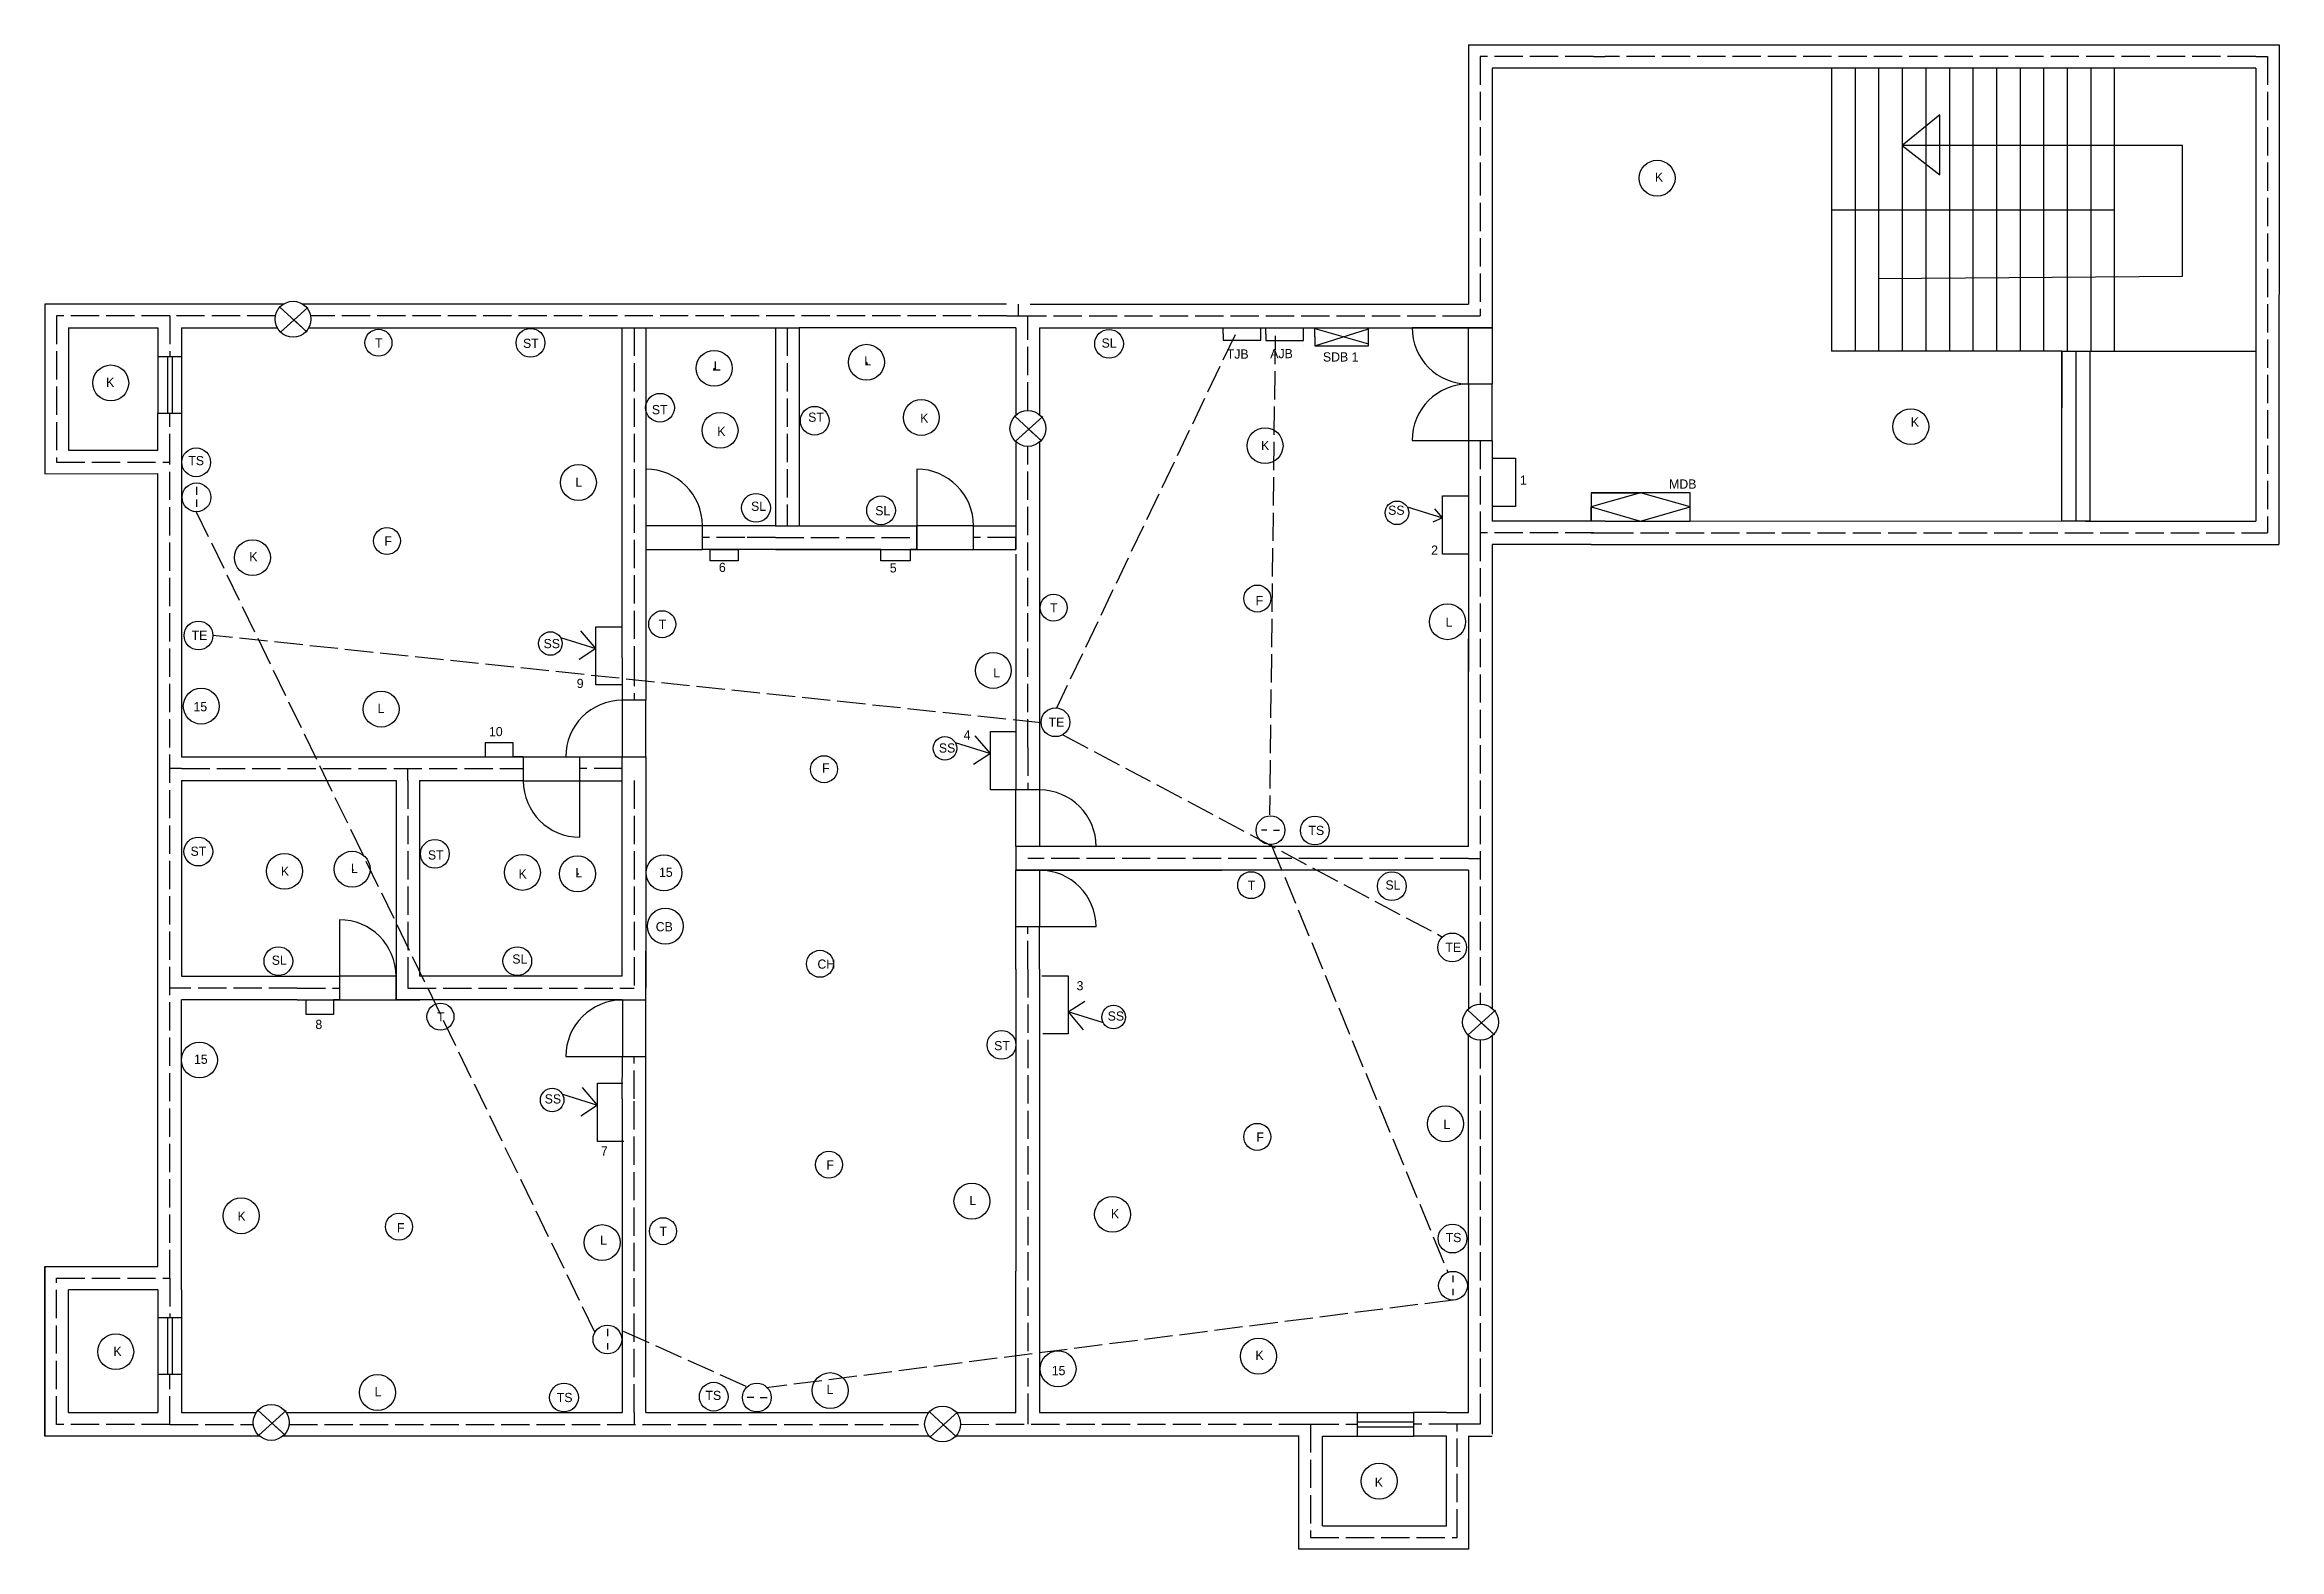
# Model space of a CAD drawing. Header units: inches. Extents: x 36 to 984, y 10 to 649.
import ezdxf

# ---------------------------------------------------------------- set-up
doc = ezdxf.new("R2010")
doc.units = ezdxf.units.IN
doc.header["$MEASUREMENT"] = 0
doc.linetypes.add('ACAD_ISO02W100', pattern=[15, 12, -3])

msp = doc.modelspace()

# ---------------------------------------------------------------- linework, layer by layer
for p, q in [((639.7, 648.52), (793.7, 648.52)), ((639.7, 648.52), (639.7, 596.52)), ((793.7, 648.52), (803.7, 648.52)), ((803.7, 648.52), (973.7, 648.52)), ((973.7, 648.52), (983.7, 648.52)), ((983.7, 648.52), (983.55, 436.52)), ((697.7, 638.52), (649.7, 638.52)), ((649.7, 638.52), (649.7, 596.52)), ((692.7, 643.52), (697.7, 643.52)), ((733.7, 638.52), (697.7, 638.52)), ((853.7, 638.52), (733.7, 638.52)), ((793.7, 638.52), (793.7, 518.52)), ((793.7, 638.52), (793.7, 578.52)), ((803.7, 638.52), (803.7, 518.52)), ((813.7, 638.52), (813.7, 518.52)), ((823.7, 638.52), (823.7, 518.52)), ((833.7, 638.52), (833.7, 518.52)), ((843.7, 638.52), (843.7, 518.52)), ((973.7, 638.52), (853.7, 638.52)), ((853.7, 638.52), (853.7, 518.52)), ((863.7, 638.52), (863.7, 518.52)), ((873.7, 638.52), (873.7, 518.52)), ((883.7, 638.52), (883.7, 518.52)), ((893.7, 638.52), (893.7, 518.52)), ((903.7, 638.52), (903.7, 518.52)), ((973.7, 638.52), (913.7, 638.52)), ((913.7, 638.52), (913.7, 518.52)), ((973.7, 643.52), (978.7, 643.52)), ((973.7, 638.52), (973.7, 518.52)), ((839.71, 618.74), (823.7, 605.71)), ((839.71, 593.36), (839.71, 618.74)), ((942.64, 605.71), (823.7, 605.71)), ((823.7, 605.71), (839.71, 593.36)), ((942.64, 550.3), (942.64, 605.71)), ((639.7, 596.52), (639.7, 538.52)), ((649.7, 596.52), (649.7, 528.52)), ((719.71, 591.9), (719.71, 591.9)), ((793.7, 578.52), (913.7, 578.52)), ((793.7, 578.52), (793.7, 549.43)), ((813.7, 549.43), (942.64, 550.3)), ((83.7, 538.52), (35.7, 538.52)), ((35.7, 538.52), (35.7, 466.52)), ((136.9, 538.52), (83.7, 538.52)), ((146.94, 526.63), (135.37, 537.24)), ((135.72, 526.63), (147.3, 537.12)), ((140.99, 532.09), (146.94, 526.63)), ((443.7, 538.52), (145.08, 538.52)), ((453.7, 538.52), (639.7, 538.52)), ((639.7, 533.52), (644.7, 533.52)), ((45.7, 528.52), (45.7, 476.52)), ((45.7, 528.52), (83.7, 528.52)), ((83.7, 528.52), (83.7, 516.13)), ((93.7, 528.52), (134.25, 528.52)), ((93.7, 528.52), (93.7, 516.13)), ((93.7, 528.52), (93.7, 528.52)), ((93.7, 528.52), (93.7, 528.52)), ((147.73, 528.52), (280.7, 528.52)), ((280.7, 388.52), (280.7, 528.52)), ((280.7, 528.52), (355.7, 528.52)), ((290.7, 528.52), (345.7, 528.52)), ((290.7, 528.52), (290.7, 444.52)), ((345.7, 528.52), (345.7, 444.52)), ((355.7, 528.52), (355.7, 444.52)), ((447.7, 528.52), (355.7, 528.52)), ((447.7, 528.52), (447.7, 491.47)), ((457.7, 528.52), (639.7, 528.52)), ((457.7, 528.52), (457.7, 491.64)), ((457.7, 528.52), (457.7, 528.52)), ((457.7, 528.52), (457.7, 528.52)), ((457.7, 528.52), (457.7, 491.64)), ((535.64, 525.92), (535.64, 528.42)), ((535.64, 525.92), (535.64, 523.19)), ((535.64, 523.19), (551.61, 523.19)), ((551.61, 523.19), (551.61, 528.25)), ((553.69, 525.75), (553.69, 528.52)), ((553.69, 525.75), (553.69, 523.02)), ((553.69, 523.02), (569.66, 523.02)), ((569.66, 523.02), (569.66, 528.08)), ((574.46, 524.65), (574.46, 528.23)), ((574.46, 528.23), (597.27, 521.62)), ((574.46, 520.76), (597.27, 527.99)), ((574.46, 524.65), (574.46, 520.76)), ((597.27, 520.76), (597.27, 527.99)), ((639.7, 528.52), (649.7, 528.52)), ((384.27, 513.85), (384.56, 512.91)), ((384.56, 512.91), (384.27, 513.85)), ((384.56, 512.91), (384.56, 512.91)), ((384.56, 512.91), (384.56, 512.91)), ((384.56, 512.91), (384.56, 512.91)), ((384.56, 512.91), (384.56, 512.91)), ((543.88, 521.1), (543.88, 521.1)), ((569.66, 520.86), (569.66, 520.86)), ((574.46, 520.76), (597.27, 520.76)), ((891.46, 518.52), (793.7, 518.58)), ((891.46, 494.52), (891.46, 518.52)), ((891.46, 518.52), (901.7, 518.52)), ((891.46, 518.52), (891.46, 494.52)), ((901.7, 518.52), (941.95, 518.52)), ((941.95, 518.52), (973.7, 518.52)), ((973.7, 518.52), (973.7, 446.52)), ((63.65, 505.08), (63.65, 505.08)), ((319.68, 511.29), (319.51, 510.36)), ((319.51, 510.36), (319.68, 511.29)), ((319.51, 510.36), (319.51, 510.36)), ((319.51, 510.36), (319.51, 510.36)), ((319.68, 511.29), (319.68, 511.29)), ((83.7, 476.52), (83.7, 492.13)), ((93.7, 492.13), (93.7, 476.52)), ((407.55, 490.46), (407.55, 490.46)), ((458.74, 480.34), (447.17, 490.95)), ((447.52, 480.34), (459.1, 490.83)), ((452.79, 485.8), (458.74, 480.34)), ((827.34, 486.56), (827.34, 486.56)), ((45.7, 476.52), (83.7, 476.52)), ((93.7, 476.52), (93.7, 346.52)), ((447.7, 480.13), (447.7, 444.52)), ((457.7, 479.96), (457.7, 350.49)), ((457.7, 479.96), (457.7, 477.06)), ((553.38, 478.48), (553.38, 478.48)), ((649.7, 480.52), (639.7, 480.52)), ((639.7, 480.52), (639.7, 396.52)), ((649.7, 480.52), (649.7, 446.52)), ((649.7, 480.52), (649.7, 473.13)), ((35.7, 466.52), (83.63, 466.62)), ((83.63, 130.45), (83.63, 466.62)), ((649.7, 473.13), (659.7, 473.13)), ((659.7, 473.13), (659.67, 452.65)), ((891.46, 446.58), (891.46, 470.52)), ((100.02, 461.02), (100.02, 457.66)), ((100.02, 455.68), (100.02, 452.59)), ((628.66, 432.48), (628.66, 457.17)), ((628.66, 457.17), (639.38, 457.17)), ((733.7, 458.52), (691.7, 458.52)), ((691.7, 458.52), (691.7, 446.52)), ((691.7, 458.52), (709.7, 458.52)), ((691.7, 458.52), (712.7, 458.52)), ((712.7, 458.52), (691.7, 452.52)), ((733.7, 452.52), (712.7, 458.52)), ((733.7, 446.52), (733.7, 458.52)), ((613.69, 452.51), (628.66, 447.84)), ((628.66, 447.84), (628.66, 447.84)), ((628.66, 447.84), (628.66, 447.84)), ((659.67, 452.65), (649.7, 452.65)), ((691.7, 446.52), (649.76, 446.52)), ((691.7, 446.52), (691.7, 452.52)), ((691.7, 452.52), (712.7, 446.52)), ((697.7, 446.52), (691.7, 446.52)), ((697.7, 446.52), (891.46, 446.58)), ((697.7, 446.52), (733.7, 446.52)), ((712.7, 446.52), (733.7, 452.52)), ((901.46, 446.52), (901.7, 446.52)), ((901.7, 446.52), (973.7, 446.52)), ((180.81, 438.09), (180.81, 438.09)), ((180.81, 438.09), (180.81, 438.09)), ((180.81, 438.09), (180.81, 438.09)), ((180.81, 438.09), (180.81, 438.09)), ((290.7, 444.52), (290.7, 434.52)), ((332.7, 444.52), (314.7, 444.52)), ((345.7, 444.52), (332.7, 444.52)), ((345.7, 444.52), (405.7, 444.52)), ((405.7, 434.52), (405.7, 444.52)), ((429.7, 444.52), (447.7, 444.52)), ((447.7, 444.52), (447.7, 434.52)), ((447.7, 434.52), (447.7, 439.52)), ((649.76, 436.52), (649.71, 239.9)), ((691.7, 436.52), (649.76, 436.52)), ((691.7, 436.52), (805.7, 436.52)), ((692.7, 441.52), (697.7, 441.52)), ((805.7, 436.52), (815.7, 436.52)), ((815.7, 436.52), (973.7, 436.52)), ((973.7, 441.52), (978.7, 441.52)), ((973.7, 436.52), (983.55, 436.52)), ((123.76, 431), (123.76, 431)), ((290.7, 434.52), (290.7, 388.52)), ((332.7, 434.52), (314.7, 434.52)), ((390.38, 434.52), (317.91, 434.52)), ((317.91, 434.52), (329.91, 434.52)), ((317.91, 429.59), (317.91, 434.52)), ((329.91, 429.59), (317.91, 429.59)), ((329.91, 434.52), (329.91, 429.59)), ((345.7, 434.52), (332.7, 434.52)), ((345.7, 434.52), (405.7, 434.52)), ((390.38, 429.59), (390.38, 434.52)), ((402.78, 429.59), (390.38, 429.59)), ((405.7, 434.52), (402.78, 434.52)), ((402.78, 434.52), (402.78, 429.59)), ((429.7, 434.52), (447.7, 434.52)), ((447.7, 432.52), (447.7, 432.52)), ((447.7, 432.52), (447.7, 350.49)), ((639.73, 432.48), (628.66, 432.48)), ((550.45, 412.84), (550.45, 412.84)), ((550.45, 412.84), (550.45, 412.84)), ((550.45, 412.84), (550.45, 412.84)), ((550.45, 412.84), (550.45, 412.84)), ((269.47, 392.41), (263.04, 399.94)), ((269.47, 377.05), (269.47, 401.73)), ((269.47, 401.73), (280.19, 401.73)), ((254.51, 397.08), (269.47, 392.41)), ((269.47, 392.41), (262.32, 387.78)), ((269.47, 392.41), (269.47, 392.41)), ((269.47, 392.41), (269.47, 392.41)), ((639.7, 396.52), (639.69, 382.79)), ((639.7, 308.49), (639.7, 396.52)), ((280.7, 388.52), (280.69, 370.53)), ((290.7, 388.52), (290.7, 370.53)), ((438.1, 383.19), (438.1, 383.19)), ((280.55, 377.05), (269.47, 377.05)), ((178.35, 366.79), (178.35, 366.79)), ((234.33, 352.42), (222.44, 352.42)), ((222.44, 352.42), (222.44, 346.52)), ((234.33, 346.52), (234.33, 352.42)), ((421.9, 352.64), (436.87, 347.97)), ((436.87, 347.97), (430.44, 355.5)), ((436.87, 332.61), (436.87, 357.29)), ((436.87, 357.29), (447.59, 357.29)), ((93.7, 346.52), (238.7, 346.52)), ((189.7, 336.52), (189.7, 341.52)), ((238.7, 346.52), (234.33, 346.52)), ((238.7, 346.52), (238.7, 336.52)), ((280.7, 346.52), (290.7, 346.52)), ((280.7, 336.52), (280.7, 346.52)), ((280.7, 336.52), (280.7, 341.52)), ((290.7, 346.52), (290.7, 336.52)), ((436.87, 347.97), (429.72, 343.34)), ((436.87, 347.97), (436.87, 347.97)), ((436.87, 347.97), (436.87, 347.97)), ((447.7, 350.49), (447.7, 332.37)), ((457.7, 350.49), (457.73, 332.49)), ((93.7, 336.52), (93.7, 253.46)), ((93.7, 336.52), (184.7, 336.52)), ((184.7, 336.52), (184.7, 253.46)), ((189.7, 336.52), (189.7, 336.52)), ((194.7, 336.52), (194.7, 253.46)), ((194.7, 336.52), (238.7, 336.52)), ((262.7, 336.43), (280.7, 336.43)), ((280.7, 253.46), (280.7, 336.52)), ((290.7, 336.52), (290.7, 248.46)), ((366.28, 341.29), (366.28, 341.29)), ((366.28, 341.29), (366.28, 341.29)), ((366.28, 341.29), (366.28, 341.29)), ((366.28, 341.29), (366.28, 341.29)), ((447.94, 332.61), (436.87, 332.61)), ((554.21, 315.42), (551.87, 315.42)), ((557.01, 315.42), (559.45, 315.42)), ((447.7, 308.49), (447.7, 308.49)), ((447.7, 308.49), (447.7, 298.49)), ((457.7, 308.49), (447.7, 308.49)), ((457.7, 303.49), (452.7, 303.49)), ((639.7, 308.49), (457.7, 308.49)), ((639.7, 303.49), (644.7, 303.49)), ((166.06, 298.87), (166.67, 298.54)), ((166.67, 298.54), (166.67, 298.54)), ((166.67, 298.54), (166.67, 298.54)), ((261.67, 296.93), (262.28, 296.98)), ((262.28, 296.98), (262.28, 296.98)), ((262.28, 296.98), (262.28, 296.98)), ((262.28, 296.98), (262.28, 296.98)), ((262.28, 296.98), (262.28, 296.98)), ((262.28, 296.98), (262.28, 296.98)), ((457.7, 298.49), (447.7, 298.49)), ((639.7, 298.49), (457.7, 298.49)), ((457.7, 298.47), (535.02, 298.47)), ((639.7, 298.49), (639.7, 239.67)), ((447.7, 256.49), (447.7, 274.47)), ((457.7, 256.49), (457.7, 274.47)), ((290.7, 248.46), (290.7, 264.2)), ((364.56, 258.77), (364.56, 258.77)), ((364.56, 258.77), (364.56, 258.77)), ((364.56, 258.77), (364.56, 258.77)), ((447.7, 256.49), (447.7, 128.49)), ((457.7, 256.49), (457.7, 68.49)), ((93.7, 248.46), (88.61, 248.46)), ((93.7, 253.46), (142.7, 253.46)), ((142.7, 253.46), (160.68, 253.46)), ((184.7, 253.46), (184.7, 243.46)), ((189.7, 253.46), (189.7, 248.46)), ((280.7, 253.46), (194.7, 253.46)), ((290.7, 243.46), (290.7, 248.46)), ((458.74, 253.7), (469.82, 253.7)), ((469.82, 253.7), (469.82, 229.02)), ((93.7, 120.46), (93.7, 243.46)), ((142.7, 243.46), (93.7, 243.46)), ((142.7, 243.46), (160.68, 243.46)), ((146.61, 237.26), (146.61, 243.46)), ((158.16, 237.26), (146.61, 237.26)), ((160.68, 243.46), (158.16, 243.46)), ((158.16, 243.46), (158.16, 237.26)), ((184.68, 243.46), (194.82, 243.46)), ((280.7, 243.46), (184.7, 243.46)), ((280.7, 243.46), (290.7, 243.46)), ((469.82, 238.34), (476.97, 242.97)), ((484.78, 233.67), (469.82, 238.34)), ((469.82, 238.34), (469.82, 238.34)), ((469.82, 238.34), (469.82, 238.34)), ((469.82, 238.34), (476.25, 230.8)), ((650.78, 228.59), (639.21, 239.19)), ((639.56, 228.59), (651.14, 239.07)), ((469.82, 229.02), (459.1, 229.02)), ((639.7, 68.49), (639.7, 228.41)), ((644.83, 234.04), (650.78, 228.59)), ((649.71, 228.18), (649.7, 174.49)), ((280.7, 201.46), (280.72, 219.42)), ((290.7, 201.46), (290.72, 219.42)), ((255.25, 203.49), (270.22, 198.82)), ((270.22, 198.82), (263.79, 206.35)), ((270.22, 183.46), (270.22, 208.14)), ((270.22, 208.14), (280.94, 208.14)), ((280.7, 201.46), (280.7, 68.47)), ((290.7, 68.47), (290.7, 201.46)), ((270.22, 198.82), (263.07, 194.19)), ((270.22, 198.82), (270.22, 198.82)), ((270.22, 198.82), (270.22, 198.82)), ((281.29, 183.46), (270.22, 183.46)), ((550.06, 185.39), (550.06, 185.39)), ((550.06, 185.39), (550.06, 185.39)), ((550.06, 185.39), (550.06, 185.39)), ((368.36, 173.61), (368.36, 173.61)), ((368.36, 173.61), (368.36, 173.61)), ((368.36, 173.61), (368.36, 173.61)), ((649.7, 174.49), (649.69, 164.49)), ((649.7, 164.49), (649.7, 68.49)), ((118.99, 151.93), (118.99, 151.93)), ((429.03, 158.11), (429.03, 158.11)), ((488.7, 152.53), (488.7, 152.53)), ((185.96, 147.28), (185.96, 147.28)), ((185.96, 147.28), (185.96, 147.28)), ((185.96, 147.28), (185.96, 147.28)), ((185.96, 147.28), (185.96, 147.28)), ((35.63, 58.45), (35.63, 130.45)), ((35.63, 130.45), (83.63, 130.45)), ((35.63, 130.45), (35.63, 58.45)), ((447.7, 68.49), (447.7, 128.49)), ((633.11, 126.66), (633.11, 123.71)), ((45.7, 68.46), (45.7, 120.46)), ((83.7, 120.46), (45.7, 120.46)), ((83.7, 120.46), (83.7, 108.66)), ((93.7, 120.46), (93.7, 108.66)), ((633.11, 120.94), (633.11, 118.28)), ((274.37, 104.03), (274.37, 100.92)), ((274.37, 97.9), (274.37, 95.15)), ((65.77, 94.29), (65.77, 94.29)), ((550.61, 92.37), (550.61, 92.37)), ((83.7, 84.66), (83.7, 68.46)), ((93.7, 84.66), (93.7, 68.46)), ((176.82, 76.97), (176.82, 76.97)), ((368.9, 77.78), (368.9, 77.78)), ((45.7, 68.46), (83.7, 68.46)), ((93.7, 68.46), (125.35, 68.46)), ((137.68, 58.84), (126.12, 69.45)), ((126.47, 58.84), (138.05, 69.33)), ((138.12, 68.46), (280.7, 68.47)), ((290.7, 68.47), (410.71, 68.49)), ((336.51, 74.85), (333.62, 74.87)), ((339.19, 74.83), (342.19, 74.83)), ((399.7, 68.48), (399.7, 68.48)), ((422.52, 58.16), (410.96, 68.77)), ((411.31, 58.16), (422.89, 68.65)), ((422.44, 68.49), (447.7, 68.49)), ((452.7, 68.49), (452.7, 63.49)), ((457.7, 68.49), (572.7, 68.49)), ((572.7, 68.49), (577.7, 68.49)), ((577.7, 68.49), (592.41, 68.49)), ((630.35, 68.49), (616.41, 68.49)), ((630.35, 68.49), (639.7, 68.49)), ((644.7, 68.49), (644.7, 63.49)), ((649.7, 68.49), (649.7, 59.35)), ((83.63, 58.45), (35.63, 58.45)), ((126.84, 58.46), (83.63, 58.45)), ((131.74, 64.3), (137.68, 58.84)), ((410.95, 58.48), (136.64, 58.46)), ((416.58, 63.62), (422.52, 58.16)), ((567.7, 58.49), (422.21, 58.48)), ((567.7, 63.49), (572.7, 63.49)), ((567.7, 10.49), (567.7, 58.72)), ((577.7, 20.49), (577.7, 58.49)), ((577.7, 58.49), (592.41, 58.49)), ((630.35, 58.49), (616.41, 58.49)), ((630.35, 20.49), (630.35, 58.49)), ((644.7, 63.49), (634.84, 63.49)), ((639.7, 58.49), (639.7, 10.49)), ((639.7, 58.49), (649.7, 58.49)), ((601.82, 39.39), (601.82, 39.39)), ((577.7, 20.49), (630.35, 20.49)), ((639.7, 10.49), (567.7, 10.49))]:
    msp.add_line(p, q)
at = {"linetype": 'ACAD_ISO02W100'}
for p, q in [((692.7, 643.52), (644.7, 643.52)), ((644.7, 643.52), (644.7, 596.52)), ((733.7, 643.52), (697.7, 643.52)), ((853.7, 643.52), (733.7, 643.52)), ((973.7, 643.52), (853.7, 643.52)), ((978.7, 643.52), (978.7, 441.52)), ((644.7, 596.52), (644.7, 533.52)), ((88.7, 533.52), (40.7, 533.52)), ((40.7, 533.52), (40.7, 471.52)), ((133.5, 533.52), (88.7, 533.52)), ((88.7, 533.52), (88.7, 516.13)), ((443.7, 533.52), (148.48, 533.52)), ((443.7, 533.52), (448.7, 533.52)), ((448.7, 538.52), (448.7, 533.52)), ((448.7, 533.52), (639.7, 533.52)), ((452.7, 528.52), (452.7, 533.52)), ((285.7, 528.52), (285.7, 388.52)), ((350.7, 528.52), (350.7, 444.52)), ((452.7, 493.42), (452.7, 528.52)), ((88.7, 471.52), (88.7, 492.13)), ((452.7, 350.49), (452.7, 478.17)), ((644.7, 480.52), (644.7, 441.52)), ((40.7, 471.52), (88.7, 471.52)), ((88.7, 125.46), (88.7, 471.52)), ((628.66, 447.84), (624.54, 446.11)), ((628.66, 447.84), (625.45, 451.66)), ((332.7, 439.52), (314.7, 439.52)), ((345.7, 439.52), (332.7, 439.52)), ((345.7, 439.52), (405.7, 439.52)), ((447.7, 439.52), (429.7, 439.52)), ((644.7, 441.52), (644.7, 241.66)), ((692.7, 441.52), (644.7, 441.52)), ((691.7, 441.52), (692.7, 441.52)), ((697.7, 441.52), (973.7, 441.52)), ((285.7, 388.52), (285.7, 370.53)), ((93.7, 341.52), (88.7, 341.52)), ((93.7, 341.52), (238.7, 341.52)), ((280.7, 341.52), (262.7, 341.52)), ((452.7, 350.49), (452.7, 332.37)), ((189.7, 336.52), (189.7, 253.46)), ((285.7, 336.52), (285.7, 248.46)), ((639.7, 303.49), (457.7, 303.49)), ((452.7, 256.49), (452.7, 274.47)), ((452.7, 256.49), (452.7, 68.49)), ((142.7, 248.46), (93.7, 248.46)), ((142.7, 248.46), (160.68, 248.46)), ((189.7, 248.46), (280.7, 248.46)), ((280.7, 248.46), (285.7, 248.46)), ((285.7, 201.46), (285.7, 219.42)), ((644.7, 226.42), (644.7, 68.49)), ((285.7, 68.47), (285.7, 201.46)), ((40.7, 63.46), (40.7, 125.46)), ((40.7, 125.46), (88.7, 125.46)), ((88.7, 125.46), (88.7, 108.66)), ((88.7, 63.45), (88.7, 84.66)), ((285.7, 68.47), (285.7, 63.47)), ((88.7, 63.45), (40.7, 63.46)), ((88.7, 63.45), (124.16, 63.46)), ((139.32, 63.46), (408.95, 63.48)), ((424.2, 63.48), (567.7, 63.49)), ((572.7, 63.49), (572.7, 15.49)), ((572.7, 63.49), (592.41, 63.49)), ((634.84, 63.49), (616.41, 63.49)), ((634.84, 15.49), (634.84, 63.49)), ((572.7, 15.49), (634.84, 15.49))]:
    msp.add_line(p, q, dxfattribs=at)
at = {"color": 96, "linetype": 'ACAD_ISO02W100'}
for p, q in [((540.68, 525.56), (464.85, 367.17)), ((458.39, 360.97), (106.94, 398.01)), ((467.63, 355.9), (628.7, 270.1))]:
    msp.add_line(p, q, dxfattribs=at)
at = {"color": 4, "linetype": 'ACAD_ISO02W100'}
for p, q in [((557.64, 525.07), (555.29, 321.89)), ((269.08, 102.54), (99.92, 450.65)), ((555.99, 309.38), (630.99, 127.85)), ((633.14, 116.16), (341.71, 78.96)), ((333.2, 79.55), (277.63, 104.51))]:
    msp.add_line(p, q, dxfattribs=at)
at = {"color": 2}
for p, q in [((615.75, 528.63), (649.75, 528.63)), ((639.75, 504.63), (639.75, 528.63)), ((649.75, 528.63), (649.75, 504.63)), ((83.7, 516.13), (83.7, 492.13)), ((93.7, 516.13), (83.7, 516.13)), ((87.7, 516.13), (87.7, 492.13)), ((89.7, 516.13), (89.7, 492.13)), ((93.7, 516.13), (93.7, 492.13)), ((891.46, 446.58), (891.46, 518.58)), ((891.46, 518.58), (903.46, 518.58)), ((897.46, 446.58), (897.46, 518.58)), ((903.46, 446.58), (903.46, 518.58)), ((649.75, 504.63), (639.75, 504.63)), ((649.75, 504.63), (639.75, 504.63)), ((639.75, 504.63), (639.75, 480.63)), ((649.75, 480.63), (649.75, 504.63)), ((93.7, 492.13), (83.7, 492.13)), ((615.75, 480.63), (649.75, 480.63)), ((290.7, 468.52), (290.7, 434.52)), ((405.7, 468.52), (405.7, 434.52)), ((891.46, 446.58), (903.46, 446.58)), ((314.7, 444.52), (290.7, 444.52)), ((314.7, 434.52), (314.7, 444.52)), ((429.7, 444.52), (405.7, 444.52)), ((429.7, 434.52), (429.7, 444.52)), ((290.7, 434.52), (314.7, 434.52)), ((405.7, 434.52), (429.7, 434.52)), ((290.69, 370.53), (280.69, 370.53)), ((280.69, 370.53), (280.69, 346.53)), ((290.69, 346.53), (290.69, 370.53)), ((262.7, 346.43), (238.7, 346.43)), ((238.7, 346.43), (238.7, 336.43)), ((256.69, 346.53), (290.69, 346.53)), ((262.7, 312.43), (262.7, 346.43)), ((238.7, 336.43), (262.7, 336.43)), ((447.7, 308.49), (447.7, 332.49)), ((457.73, 332.49), (447.73, 332.49)), ((457.73, 332.49), (457.73, 308.49)), ((481.73, 308.49), (447.73, 308.49)), ((447.7, 274.47), (447.7, 298.47)), ((447.7, 298.47), (457.7, 298.47)), ((457.7, 298.47), (457.7, 274.47)), ((160.68, 277.46), (160.68, 243.46)), ((481.7, 274.47), (447.7, 274.47)), ((184.68, 253.46), (160.68, 253.46)), ((184.68, 243.46), (184.68, 253.46)), ((160.68, 243.46), (184.68, 243.46)), ((290.72, 243.42), (280.72, 243.42)), ((280.72, 243.42), (280.72, 219.42)), ((290.72, 219.42), (290.72, 243.42)), ((256.72, 219.42), (290.72, 219.42)), ((83.7, 108.66), (83.7, 84.66)), ((93.7, 108.66), (83.7, 108.66)), ((87.7, 108.66), (87.7, 84.66)), ((89.7, 108.66), (89.7, 84.66)), ((93.7, 108.66), (93.7, 84.66)), ((93.7, 84.66), (83.7, 84.66)), ((592.41, 68.49), (616.41, 68.49)), ((592.41, 68.49), (592.41, 58.49)), ((616.41, 68.49), (616.41, 58.49)), ((592.41, 64.49), (616.41, 64.49)), ((592.41, 62.49), (616.41, 62.49)), ((592.41, 58.49), (616.41, 58.49))]:
    msp.add_line(p, q, dxfattribs=at)
for centre, radius in [((719.71, 591.9), 7.62), ((140.99, 532.09), 7.62), ((177.24, 522.12), 5.72), ((241.76, 522.1), 6.1), ((384.27, 513.85), 7.62), ((487.21, 521.68), 6.1), ((63.65, 505.08), 7.62), ((319.68, 511.29), 7.62), ((296.69, 494.58), 6.1), ((362.33, 489.06), 6.1), ((407.55, 490.46), 7.62), ((452.79, 485.8), 7.62), ((827.34, 486.56), 7.62), ((322.17, 484.99), 7.62), ((553.38, 478.48), 7.62), ((99.91, 471.43), 6.1), ((262.06, 462.86), 7.62), ((100.02, 456.59), 6.1), ((337.43, 452.12), 6.1), ((390.47, 451.05), 6.1), ((609.36, 450.01), 5), ((123.76, 431), 7.62), ((180.81, 438.09), 5.72), ((550.12, 413.66), 5.72), ((297.62, 402.78), 5.72), ((463.67, 409.78), 5.72), ((630.79, 403.84), 7.62), ((100.87, 397.99), 6.1), ((250.18, 394.58), 5), ((438.1, 383.19), 7.62), ((102.06, 368.05), 7.62), ((178.35, 366.79), 7.62), ((464.46, 361.2), 6.1), ((417.57, 350.14), 5), ((366.28, 341.29), 5.72), ((555.73, 315.42), 6.1), ((574.5, 315.28), 6.1), ((100.8, 306.36), 6.1), ((137.36, 297.99), 7.62), ((166.06, 298.87), 7.62), ((201.16, 305.4), 6.1), ((238.3, 297.54), 7.62), ((261.67, 296.93), 7.62), ((298.38, 297.34), 7.62), ((547.49, 292.12), 5.72), ((607.19, 291.69), 6.1), ((298.95, 274.71), 7.62), ((134.79, 259.9), 6.1), ((236.13, 259.92), 6.1), ((632.8, 265.72), 6.1), ((364.56, 258.77), 5.72), ((203.55, 236.35), 5.72), ((489.11, 236.17), 5), ((644.83, 234.04), 7.62), ((441.58, 224.4), 6.1), ((101.28, 217.97), 7.62), ((250.92, 200.99), 5), ((550.06, 185.39), 5.72), ((629.93, 190.93), 7.62), ((368.36, 173.61), 5.72), ((429.03, 158.11), 7.62), ((118.99, 151.93), 7.62), ((185.96, 147.28), 5.72), ((488.7, 152.53), 7.62), ((272.14, 140.54), 7.62), ((297.95, 145.38), 5.72), ((632.93, 142.25), 6.1), ((633.11, 122.26), 6.1), ((274.37, 99.46), 6.1), ((65.77, 94.29), 7.62), ((550.61, 92.37), 7.62), ((368.9, 77.78), 7.62), ((465.56, 87.02), 7.62), ((176.82, 76.97), 7.62), ((255.95, 74.84), 6.1), ((319.48, 75.21), 6.1), ((337.75, 74.85), 6.1), ((131.74, 64.3), 7.62), ((416.58, 63.62), 7.62), ((601.82, 39.39), 7.62)]:
    msp.add_circle(centre, radius)
for centre, start, end in [((639.75, 528.63), 180, 270), ((639.75, 480.63), 90, 180), ((290.7, 444.52), 0, 90), ((405.7, 444.52), 0, 90), ((280.69, 346.53), 90, 180), ((262.7, 336.43), 180, 270), ((457.73, 308.49), 0, 90), ((457.7, 274.47), 0, 90), ((160.68, 253.46), 0, 90), ((280.72, 219.42), 90, 180)]:
    msp.add_arc(centre, 24, start, end, dxfattribs=at)

# ---------------------------------------------------------------- texts
at = {"char_height": 3.9, "width": 189.6898, "attachment_point": 1}
for s, insert in [('K', (718.78, 594.31)), ('T', (175.77, 523.99)), ('ST', (238.57, 523.85)), ('SL', (484.04, 523.97)), ('L', (319.51, 514.26)), ('L', (383.35, 516.41)), ('TJB', (537.14, 519.29)), ('AJB', (555.59, 519.49)), ('SDB 1', (577.94, 518.08)), ('K', (61.67, 507.32)), ('ST', (293.23, 495.72)), ('K', (320.99, 486.48)), ('ST', (359.55, 492.52)), ('K', (407.09, 492.13)), ('K', (827.34, 490.46)), ('TS', (96.57, 474.11)), ('K', (551.71, 480.51)), ('L', (260.79, 464.96)), ('1', (661.54, 465.86)), ('MDB', (724.81, 464.17)), ('SL', (335.31, 454.75)), ('SL', (388.01, 452.86)), ('SS', (605.62, 453.07)), ('F', (179.77, 440)), ('2', (623.86, 436.15)), ('K', (122.45, 433.37)), ('6', (321.68, 428.84)), ('5', (394.17, 428.61)), ('T', (462.21, 411.65)), ('F', (549.4, 414.74)), ('TE', (97.98, 399.98)), ('T', (296.16, 404.65)), ('L', (629.95, 405.57)), ('SS', (247.29, 396.52)), ('9', (261.36, 379.62)), ('L', (438.1, 384.09)), ('15', (98.76, 369.74)), ('L', (176.85, 369.04)), ('TE', (461.57, 363.19)), ('10', (224.13, 359.2)), ('SS', (415, 352.24)), ('4', (425.51, 357.73)), ('F', (365.47, 343.73)), ('TS', (571.79, 317.28)), ('ST', (97.51, 308.46)), ('ST', (198.22, 306.88)), ('K', (135.86, 299.98)), ('L', (165.52, 301.22)), ('K', (236.67, 298.84)), ('L', (260.78, 299.36)), ('15', (296.27, 299.54)), ('T', (546.03, 293.99)), ('SL', (604.47, 294.14)), ('CB', (294.88, 276.44)), ('TE', (629.92, 267.71)), ('SL', (131.96, 262.24)), ('SL', (234.03, 262.76)), ('CH', (363.49, 260.59)), ('3', (473.41, 251.41)), ('T', (202.09, 238.22)), ('SS', (486.62, 238.57)), ('8', (150.48, 235.02)), ('15', (98.98, 220.25)), ('ST', (438.44, 226.03)), ('SS', (247.77, 203.43)), ('L', (629.08, 192.66)), ('7', (271.6, 181.38)), ('F', (549.73, 187.24)), ('F', (367.29, 175.43)), ('K', (117.44, 153.68)), ('L', (427.94, 160.36)), ('K', (487.98, 154.73)), ('F', (185.1, 148.79)), ('L', (271.26, 143.52)), ('T', (296.48, 147.25)), ('TS', (630.01, 144.65)), ('K', (64.79, 96.36)), ('15', (462.89, 88.22)), ('K', (549.32, 94.71)), ('L', (175.57, 79.27)), ('TS', (252.91, 76.81)), ('TS', (315.98, 77.69)), ('L', (367.36, 80.24)), ('K', (599.95, 40.9))]:
    msp.add_mtext(s, dxfattribs=dict(at, insert=insert))

doc.saveas('drawing.dxf')
